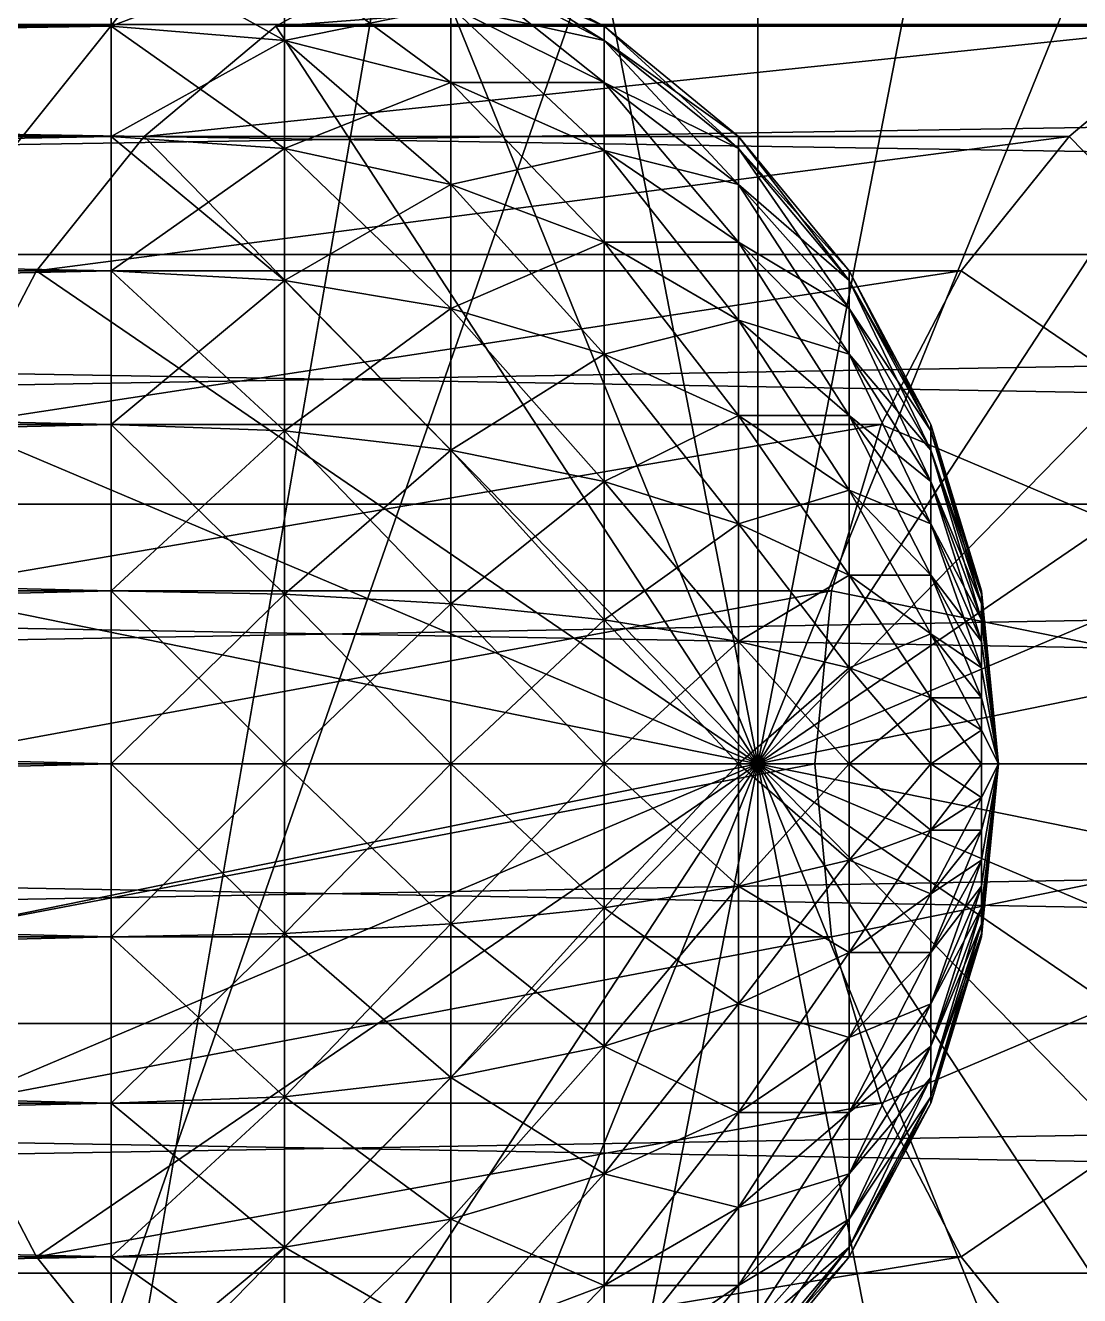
# Model space of a CAD drawing. Header units: millimetres. Extents: x -510 to 550, y -577 to 577.
# Drawn here: x -172.77 to -163.27, y -4.79 to 6.66 of the extents above; entities that cross this region are included whole.
import ezdxf

# ---------------------------------------------------------------- set-up
doc = ezdxf.new("R2010")
doc.units = ezdxf.units.MM
for name, color, linetype, true_color in [('base_visual_3', 7, 'Continuous', 0x1f2b36), ('base_visual_4', 7, 'Continuous', 0x5c6b75), ('base_visual_5', 7, 'Continuous', 0x1f2b36), ('rgbd_camera_clamp_low', 7, 'Continuous', 0x1a242e), ('rgbd_camera_foot', 7, 'Continuous', 0x1a242e), ('rgbd_camera_housing', 7, 'Continuous', 0x1a242e)]:
    doc.layers.add(name, color=color, linetype=linetype, true_color=true_color)

msp = doc.modelspace()

# ---------------------------------------------------------------- linework, layer by layer
at = {"layer": 'base_visual_3', "true_color": 0x1f2b36}
for points in [[(-200.16, -170, 494.023), (-141.478, -170, 506.53), (-141.478, 170, 506.53)], [(-200.16, -170, 494.023), (-141.478, 170, 506.53), (-200.16, 170, 494.023)], [(-110.522, 170, 73.47), (-110.522, -170, 73.47), (-200.16, -170, 494.023)], [(-110.522, 170, 73.47), (-200.16, -170, 494.023), (-200.16, 170, 494.023)]]:
    msp.add_3dface(points, dxfattribs=at)
at = {"layer": 'base_visual_4', "true_color": 0x5c6b75}
for points in [[(-166.169, 8, 529.561), (-167.696, 7.846, 529.235), (-166.169, 0, 529.561)], [(-164.643, 7.846, 529.886), (-166.169, 8, 529.561), (-166.169, 0, 529.561)], [(-167.696, 7.846, 529.235), (-169.163, 7.391, 528.922), (-166.169, 0, 529.561)], [(-163.175, 7.391, 530.199), (-164.643, 7.846, 529.886), (-166.169, 0, 529.561)], [(-160.825, 7.391, 489.801), (-162.178, 6.652, 489.513), (-170.516, 6.652, 528.634)], [(-160.825, 7.391, 489.801), (-170.516, 6.652, 528.634), (-169.163, 7.391, 528.922)], [(-169.163, 7.391, 528.922), (-170.516, 6.652, 528.634), (-166.169, 0, 529.561)], [(-161.822, 6.652, 530.487), (-163.175, 7.391, 530.199), (-166.169, 0, 529.561)], [(-162.178, 6.652, 489.513), (-163.363, 5.657, 489.26), (-171.702, 5.657, 528.381)], [(-162.178, 6.652, 489.513), (-171.702, 5.657, 528.381), (-170.516, 6.652, 528.634)], [(-170.516, 6.652, 528.634), (-171.702, 5.657, 528.381), (-166.169, 0, 529.561)], [(-160.637, 5.657, 530.74), (-161.822, 6.652, 530.487), (-166.169, 0, 529.561)], [(-157.831, 0, 490.439), (-163.363, 5.657, 489.26), (-162.178, 6.652, 489.513)], [(-163.363, 5.657, 489.26), (-164.336, 4.445, 489.053), (-172.675, 4.445, 528.174)], [(-163.363, 5.657, 489.26), (-172.675, 4.445, 528.174), (-171.702, 5.657, 528.381)], [(-171.702, 5.657, 528.381), (-172.675, 4.445, 528.174), (-166.169, 0, 529.561)], [(-159.664, 4.445, 530.947), (-160.637, 5.657, 530.74), (-166.169, 0, 529.561)], [(-157.831, 0, 490.439), (-164.336, 4.445, 489.053), (-163.363, 5.657, 489.26)], [(-164.336, 4.445, 489.053), (-165.059, 3.061, 488.899), (-173.398, 3.061, 528.02)], [(-164.336, 4.445, 489.053), (-173.398, 3.061, 528.02), (-172.675, 4.445, 528.174)], [(-172.675, 4.445, 528.174), (-173.398, 3.061, 528.02), (-166.169, 0, 529.561)], [(-158.941, 3.061, 531.101), (-159.664, 4.445, 530.947), (-166.169, 0, 529.561)], [(-157.831, 0, 490.439), (-165.059, 3.061, 488.899), (-164.336, 4.445, 489.053)], [(-165.059, 3.061, 488.899), (-165.505, 1.561, 488.804), (-173.843, 1.561, 527.925)], [(-165.059, 3.061, 488.899), (-173.843, 1.561, 527.925), (-173.398, 3.061, 528.02)], [(-173.398, 3.061, 528.02), (-173.843, 1.561, 527.925), (-166.169, 0, 529.561)], [(-158.495, 1.561, 531.196), (-158.941, 3.061, 531.101), (-166.169, 0, 529.561)], [(-157.831, 0, 490.439), (-165.505, 1.561, 488.804), (-165.059, 3.061, 488.899)], [(-165.505, 1.561, 488.804), (-165.655, 0, 488.772), (-173.993, 0, 527.893)], [(-165.505, 1.561, 488.804), (-173.993, 0, 527.893), (-173.843, 1.561, 527.925)], [(-173.843, 1.561, 527.925), (-173.993, 0, 527.893), (-166.169, 0, 529.561)], [(-158.345, 0, 531.228), (-158.495, 1.561, 531.196), (-166.169, 0, 529.561)], [(-157.831, 0, 490.439), (-165.655, 0, 488.772), (-165.505, 1.561, 488.804)], [(-165.655, 0, 488.772), (-173.843, -1.561, 527.925), (-173.993, 0, 527.893)], [(-173.993, 0, 527.893), (-173.843, -1.561, 527.925), (-166.169, 0, 529.561)], [(-165.655, 0, 488.772), (-165.505, -1.561, 488.804), (-173.843, -1.561, 527.925)], [(-173.843, -1.561, 527.925), (-173.398, -3.061, 528.02), (-166.169, 0, 529.561)], [(-173.398, -3.061, 528.02), (-172.675, -4.445, 528.174), (-166.169, 0, 529.561)], [(-172.675, -4.445, 528.174), (-171.702, -5.657, 528.381), (-166.169, 0, 529.561)], [(-171.702, -5.657, 528.381), (-170.516, -6.652, 528.634), (-166.169, 0, 529.561)], [(-170.516, -6.652, 528.634), (-169.163, -7.391, 528.922), (-166.169, 0, 529.561)], [(-169.163, -7.391, 528.922), (-167.696, -7.846, 529.235), (-166.169, 0, 529.561)], [(-167.696, -7.846, 529.235), (-166.169, -8, 529.561), (-166.169, 0, 529.561)], [(-166.169, -8, 529.561), (-164.643, -7.846, 529.886), (-166.169, 0, 529.561)], [(-164.643, -7.846, 529.886), (-163.175, -7.391, 530.199), (-166.169, 0, 529.561)], [(-163.175, -7.391, 530.199), (-161.822, -6.652, 530.487), (-166.169, 0, 529.561)], [(-161.822, -6.652, 530.487), (-160.637, -5.657, 530.74), (-166.169, 0, 529.561)], [(-160.637, -5.657, 530.74), (-159.664, -4.445, 530.947), (-166.169, 0, 529.561)], [(-159.664, -4.445, 530.947), (-158.941, -3.061, 531.101), (-166.169, 0, 529.561)], [(-158.941, -3.061, 531.101), (-158.495, -1.561, 531.196), (-166.169, 0, 529.561)], [(-158.495, -1.561, 531.196), (-158.345, 0, 531.228), (-166.169, 0, 529.561)], [(-157.831, 0, 490.439), (-165.505, -1.561, 488.804), (-165.655, 0, 488.772)], [(-157.831, 0, 490.439), (-165.059, -3.061, 488.899), (-165.505, -1.561, 488.804)], [(-157.831, 0, 490.439), (-164.336, -4.445, 489.053), (-165.059, -3.061, 488.899)], [(-157.831, 0, 490.439), (-163.363, -5.657, 489.26), (-164.336, -4.445, 489.053)], [(-157.831, 0, 490.439), (-162.178, -6.652, 489.513), (-163.363, -5.657, 489.26)], [(-165.505, -1.561, 488.804), (-173.398, -3.061, 528.02), (-173.843, -1.561, 527.925)], [(-165.505, -1.561, 488.804), (-165.059, -3.061, 488.899), (-173.398, -3.061, 528.02)], [(-165.059, -3.061, 488.899), (-172.675, -4.445, 528.174), (-173.398, -3.061, 528.02)], [(-165.059, -3.061, 488.899), (-164.336, -4.445, 489.053), (-172.675, -4.445, 528.174)], [(-164.336, -4.445, 489.053), (-171.702, -5.657, 528.381), (-172.675, -4.445, 528.174)], [(-164.336, -4.445, 489.053), (-163.363, -5.657, 489.26), (-171.702, -5.657, 528.381)]]:
    msp.add_3dface(points, dxfattribs=at)
at = {"layer": 'base_visual_5', "true_color": 0x1f2b36}
for points in [[(-194.662, -70, 564.239), (-145.761, -70, 574.662), (-145.761, 70, 574.662)], [(-194.662, -70, 564.239), (-145.761, 70, 574.662), (-194.662, 70, 564.239)], [(-184.239, -70, 515.338), (-135.338, 70, 525.761), (-135.338, -70, 525.761)], [(-184.239, -70, 515.338), (-184.239, 70, 515.338), (-135.338, 70, 525.761)]]:
    msp.add_3dface(points, dxfattribs=at)
at = {"layer": 'rgbd_camera_clamp_low', "true_color": 0x1a242e}
for points in [[(-235, 6.652, 395.555), (-235, 7.391, 396.939), (-172, 7.391, 396.939)], [(-235, 6.652, 395.555), (-172, 7.391, 396.939), (-172, 6.652, 395.555)], [(-235, 7.391, 403.061), (-235, 6.652, 404.445), (-172, 6.652, 404.445)], [(-235, 7.391, 403.061), (-172, 6.652, 404.445), (-172, 7.391, 403.061)], [(-172, 6.652, 395.555), (-172, 7.391, 396.939), (-170.439, 7.249, 396.997)], [(-172, 7.391, 403.061), (-172, 6.652, 404.445), (-170.439, 6.524, 404.359)], [(-172, 7.391, 403.061), (-170.439, 6.524, 404.359), (-170.439, 7.249, 403.003)], [(-168.939, 7.249, 398.558), (-168.939, 7.391, 400), (-167.555, 6.652, 400)], [(-168.939, 7.391, 400), (-168.939, 7.249, 401.442), (-167.555, 6.524, 401.298)], [(-168.939, 7.391, 400), (-167.555, 6.524, 401.298), (-167.555, 6.652, 400)], [(-172, 6.652, 395.555), (-170.439, 7.249, 396.997), (-170.439, 6.524, 395.641)], [(-170.439, 6.524, 395.641), (-170.439, 7.249, 396.997), (-168.939, 6.828, 397.172)], [(-170.439, 7.249, 403.003), (-170.439, 6.524, 404.359), (-168.939, 6.145, 404.106)], [(-170.439, 7.249, 403.003), (-168.939, 6.145, 404.106), (-168.939, 6.828, 402.828)], [(-168.939, 6.828, 397.172), (-168.939, 7.249, 398.558), (-167.555, 6.524, 398.702)], [(-168.939, 7.249, 398.558), (-167.555, 6.652, 400), (-167.555, 6.524, 398.702)], [(-168.939, 7.249, 401.442), (-168.939, 6.828, 402.828), (-167.555, 6.145, 402.546)], [(-168.939, 7.249, 401.442), (-167.555, 6.145, 402.546), (-167.555, 6.524, 401.298)], [(-170.439, 6.524, 395.641), (-168.939, 6.828, 397.172), (-168.939, 6.145, 395.894)], [(-168.939, 6.145, 395.894), (-168.939, 6.828, 397.172), (-167.555, 6.145, 397.454)], [(-168.939, 6.828, 397.172), (-167.555, 6.524, 398.702), (-167.555, 6.145, 397.454)], [(-168.939, 6.828, 402.828), (-168.939, 6.145, 404.106), (-167.555, 5.531, 403.696)], [(-168.939, 6.828, 402.828), (-167.555, 5.531, 403.696), (-167.555, 6.145, 402.546)], [(-235, 5.657, 394.343), (-235, 6.652, 395.555), (-172, 6.652, 395.555)], [(-235, 5.657, 394.343), (-172, 6.652, 395.555), (-172, 5.657, 394.343)], [(-235, 6.652, 404.445), (-235, 5.657, 405.657), (-172, 5.657, 405.657)], [(-235, 6.652, 404.445), (-172, 5.657, 405.657), (-172, 6.652, 404.445)], [(-172, 5.657, 394.343), (-172, 6.652, 395.555), (-170.439, 6.524, 395.641)], [(-172, 6.652, 404.445), (-172, 5.657, 405.657), (-170.439, 5.548, 405.548)], [(-172, 6.652, 404.445), (-170.439, 5.548, 405.548), (-170.439, 6.524, 404.359)], [(-167.555, 6.524, 398.702), (-167.555, 6.652, 400), (-166.343, 5.657, 400)], [(-167.555, 6.652, 400), (-167.555, 6.524, 401.298), (-166.343, 5.548, 401.104)], [(-167.555, 6.652, 400), (-166.343, 5.548, 401.104), (-166.343, 5.657, 400)], [(-172, 5.657, 394.343), (-170.439, 6.524, 395.641), (-170.439, 5.548, 394.452)], [(-170.439, 5.548, 394.452), (-170.439, 6.524, 395.641), (-168.939, 6.145, 395.894)], [(-170.439, 6.524, 404.359), (-170.439, 5.548, 405.548), (-168.939, 5.226, 405.226)], [(-170.439, 6.524, 404.359), (-168.939, 5.226, 405.226), (-168.939, 6.145, 404.106)], [(-167.555, 6.145, 397.454), (-167.555, 6.524, 398.702), (-166.343, 5.548, 398.896)], [(-167.555, 6.524, 398.702), (-166.343, 5.657, 400), (-166.343, 5.548, 398.896)], [(-167.555, 6.524, 401.298), (-167.555, 6.145, 402.546), (-166.343, 5.226, 402.165)], [(-167.555, 6.524, 401.298), (-166.343, 5.226, 402.165), (-166.343, 5.548, 401.104)], [(-170.439, 5.548, 394.452), (-168.939, 6.145, 395.894), (-168.939, 5.226, 394.774)], [(-168.939, 5.226, 394.774), (-168.939, 6.145, 395.894), (-167.555, 5.531, 396.304)], [(-168.939, 6.145, 395.894), (-167.555, 6.145, 397.454), (-167.555, 5.531, 396.304)], [(-168.939, 6.145, 404.106), (-168.939, 5.226, 405.226), (-167.555, 4.704, 404.704)], [(-168.939, 6.145, 404.106), (-167.555, 4.704, 404.704), (-167.555, 5.531, 403.696)], [(-167.555, 5.531, 396.304), (-167.555, 6.145, 397.454), (-166.343, 5.226, 397.835)], [(-167.555, 6.145, 397.454), (-166.343, 5.548, 398.896), (-166.343, 5.226, 397.835)], [(-167.555, 6.145, 402.546), (-167.555, 5.531, 403.696), (-166.343, 4.704, 403.143)], [(-167.555, 6.145, 402.546), (-166.343, 4.704, 403.143), (-166.343, 5.226, 402.165)], [(-235, 4.445, 393.348), (-235, 5.657, 394.343), (-172, 5.657, 394.343)], [(-235, 4.445, 393.348), (-172, 5.657, 394.343), (-172, 4.445, 393.348)], [(-235, 5.657, 405.657), (-235, 4.445, 406.652), (-172, 4.445, 406.652)], [(-235, 5.657, 405.657), (-172, 4.445, 406.652), (-172, 5.657, 405.657)], [(-172, 4.445, 393.348), (-172, 5.657, 394.343), (-170.439, 5.548, 394.452)], [(-172, 5.657, 405.657), (-172, 4.445, 406.652), (-170.439, 4.359, 406.524)], [(-172, 5.657, 405.657), (-170.439, 4.359, 406.524), (-170.439, 5.548, 405.548)], [(-166.343, 5.548, 398.896), (-166.343, 5.657, 400), (-165.348, 4.445, 400)], [(-166.343, 5.657, 400), (-166.343, 5.548, 401.104), (-165.348, 4.359, 400.867)], [(-166.343, 5.657, 400), (-165.348, 4.359, 400.867), (-165.348, 4.445, 400)], [(-172, 4.445, 393.348), (-170.439, 5.548, 394.452), (-170.439, 4.359, 393.476)], [(-170.439, 4.359, 393.476), (-170.439, 5.548, 394.452), (-168.939, 5.226, 394.774)], [(-170.439, 5.548, 405.548), (-170.439, 4.359, 406.524), (-168.939, 4.106, 406.145)], [(-170.439, 5.548, 405.548), (-168.939, 4.106, 406.145), (-168.939, 5.226, 405.226)], [(-168.939, 5.226, 394.774), (-167.555, 5.531, 396.304), (-167.555, 4.704, 395.296)], [(-167.555, 4.704, 395.296), (-167.555, 5.531, 396.304), (-166.343, 4.704, 396.857)], [(-167.555, 5.531, 396.304), (-166.343, 5.226, 397.835), (-166.343, 4.704, 396.857)], [(-167.555, 5.531, 403.696), (-167.555, 4.704, 404.704), (-166.343, 4, 404)], [(-167.555, 5.531, 403.696), (-166.343, 4, 404), (-166.343, 4.704, 403.143)], [(-166.343, 5.226, 397.835), (-166.343, 5.548, 398.896), (-165.348, 4.359, 399.133)], [(-166.343, 5.548, 398.896), (-165.348, 4.445, 400), (-165.348, 4.359, 399.133)], [(-166.343, 5.548, 401.104), (-166.343, 5.226, 402.165), (-165.348, 4.106, 401.701)], [(-166.343, 5.548, 401.104), (-165.348, 4.106, 401.701), (-165.348, 4.359, 400.867)], [(-170.439, 4.359, 393.476), (-168.939, 5.226, 394.774), (-168.939, 4.106, 393.855)], [(-168.939, 4.106, 393.855), (-168.939, 5.226, 394.774), (-167.555, 4.704, 395.296)], [(-168.939, 5.226, 405.226), (-168.939, 4.106, 406.145), (-167.555, 3.696, 405.531)], [(-168.939, 5.226, 405.226), (-167.555, 3.696, 405.531), (-167.555, 4.704, 404.704)], [(-166.343, 4.704, 396.857), (-166.343, 5.226, 397.835), (-165.348, 4.106, 398.299)], [(-166.343, 5.226, 397.835), (-165.348, 4.359, 399.133), (-165.348, 4.106, 398.299)], [(-166.343, 5.226, 402.165), (-166.343, 4.704, 403.143), (-165.348, 3.696, 402.469)], [(-166.343, 5.226, 402.165), (-165.348, 3.696, 402.469), (-165.348, 4.106, 401.701)], [(-168.939, 4.106, 393.855), (-167.555, 4.704, 395.296), (-167.555, 3.696, 394.469)], [(-167.555, 3.696, 394.469), (-167.555, 4.704, 395.296), (-166.343, 4, 396)], [(-167.555, 4.704, 395.296), (-166.343, 4.704, 396.857), (-166.343, 4, 396)], [(-167.555, 4.704, 404.704), (-167.555, 3.696, 405.531), (-166.343, 3.143, 404.704)], [(-167.555, 4.704, 404.704), (-166.343, 3.143, 404.704), (-166.343, 4, 404)], [(-166.343, 4, 396), (-166.343, 4.704, 396.857), (-165.348, 3.696, 397.531)], [(-166.343, 4.704, 396.857), (-165.348, 4.106, 398.299), (-165.348, 3.696, 397.531)], [(-166.343, 4.704, 403.143), (-166.343, 4, 404), (-165.348, 3.143, 403.143)], [(-166.343, 4.704, 403.143), (-165.348, 3.143, 403.143), (-165.348, 3.696, 402.469)], [(-235, 3.061, 392.609), (-235, 4.445, 393.348), (-172, 4.445, 393.348)], [(-235, 3.061, 392.609), (-172, 4.445, 393.348), (-172, 3.061, 392.609)], [(-235, 4.445, 406.652), (-235, 3.061, 407.391), (-172, 3.061, 407.391)], [(-235, 4.445, 406.652), (-172, 3.061, 407.391), (-172, 4.445, 406.652)], [(-172, 3.061, 392.609), (-172, 4.445, 393.348), (-170.439, 4.359, 393.476)], [(-172, 4.445, 406.652), (-172, 3.061, 407.391), (-170.439, 3.003, 407.249)], [(-172, 4.445, 406.652), (-170.439, 3.003, 407.249), (-170.439, 4.359, 406.524)], [(-172, 3.061, 392.609), (-170.439, 4.359, 393.476), (-170.439, 3.003, 392.751)], [(-170.439, 3.003, 392.751), (-170.439, 4.359, 393.476), (-168.939, 4.106, 393.855)], [(-170.439, 4.359, 406.524), (-170.439, 3.003, 407.249), (-168.939, 2.828, 406.828)], [(-170.439, 4.359, 406.524), (-168.939, 2.828, 406.828), (-168.939, 4.106, 406.145)], [(-165.348, 4.359, 399.133), (-165.348, 4.445, 400), (-164.609, 3.061, 400)], [(-165.348, 4.445, 400), (-165.348, 4.359, 400.867), (-164.609, 3.003, 400.597)], [(-165.348, 4.445, 400), (-164.609, 3.003, 400.597), (-164.609, 3.061, 400)], [(-165.348, 4.106, 398.299), (-165.348, 4.359, 399.133), (-164.609, 3.003, 399.403)], [(-165.348, 4.359, 399.133), (-164.609, 3.061, 400), (-164.609, 3.003, 399.403)], [(-165.348, 4.359, 400.867), (-165.348, 4.106, 401.701), (-164.609, 2.828, 401.172)], [(-165.348, 4.359, 400.867), (-164.609, 2.828, 401.172), (-164.609, 3.003, 400.597)], [(-170.439, 3.003, 392.751), (-168.939, 4.106, 393.855), (-168.939, 2.828, 393.172)], [(-168.939, 2.828, 393.172), (-168.939, 4.106, 393.855), (-167.555, 3.696, 394.469)], [(-168.939, 4.106, 406.145), (-168.939, 2.828, 406.828), (-167.555, 2.546, 406.145)], [(-168.939, 4.106, 406.145), (-167.555, 2.546, 406.145), (-167.555, 3.696, 405.531)], [(-165.348, 3.696, 397.531), (-165.348, 4.106, 398.299), (-164.609, 2.828, 398.828)], [(-165.348, 4.106, 398.299), (-164.609, 3.003, 399.403), (-164.609, 2.828, 398.828)], [(-165.348, 4.106, 401.701), (-165.348, 3.696, 402.469), (-164.609, 2.546, 401.701)], [(-165.348, 4.106, 401.701), (-164.609, 2.546, 401.701), (-164.609, 2.828, 401.172)], [(-167.555, 3.696, 394.469), (-166.343, 4, 396), (-166.343, 3.143, 395.296)], [(-166.343, 3.143, 395.296), (-166.343, 4, 396), (-165.348, 3.143, 396.857)], [(-166.343, 4, 396), (-165.348, 3.696, 397.531), (-165.348, 3.143, 396.857)], [(-166.343, 4, 404), (-166.343, 3.143, 404.704), (-165.348, 2.469, 403.696)], [(-166.343, 4, 404), (-165.348, 2.469, 403.696), (-165.348, 3.143, 403.143)], [(-168.939, 2.828, 393.172), (-167.555, 3.696, 394.469), (-167.555, 2.546, 393.855)], [(-167.555, 2.546, 393.855), (-167.555, 3.696, 394.469), (-166.343, 3.143, 395.296)], [(-167.555, 3.696, 405.531), (-167.555, 2.546, 406.145), (-166.343, 2.165, 405.226)], [(-167.555, 3.696, 405.531), (-166.343, 2.165, 405.226), (-166.343, 3.143, 404.704)], [(-165.348, 3.143, 396.857), (-165.348, 3.696, 397.531), (-164.609, 2.546, 398.299)], [(-165.348, 3.696, 397.531), (-164.609, 2.828, 398.828), (-164.609, 2.546, 398.299)], [(-165.348, 3.696, 402.469), (-165.348, 3.143, 403.143), (-164.609, 2.165, 402.165)], [(-165.348, 3.696, 402.469), (-164.609, 2.165, 402.165), (-164.609, 2.546, 401.701)], [(-167.555, 2.546, 393.855), (-166.343, 3.143, 395.296), (-166.343, 2.165, 394.774)], [(-166.343, 2.165, 394.774), (-166.343, 3.143, 395.296), (-165.348, 2.469, 396.304)], [(-166.343, 3.143, 395.296), (-165.348, 3.143, 396.857), (-165.348, 2.469, 396.304)], [(-166.343, 3.143, 404.704), (-166.343, 2.165, 405.226), (-165.348, 1.701, 404.106)], [(-166.343, 3.143, 404.704), (-165.348, 1.701, 404.106), (-165.348, 2.469, 403.696)], [(-165.348, 2.469, 396.304), (-165.348, 3.143, 396.857), (-164.609, 2.165, 397.835)], [(-165.348, 3.143, 396.857), (-164.609, 2.546, 398.299), (-164.609, 2.165, 397.835)], [(-165.348, 3.143, 403.143), (-165.348, 2.469, 403.696), (-164.609, 1.701, 402.546)], [(-165.348, 3.143, 403.143), (-164.609, 1.701, 402.546), (-164.609, 2.165, 402.165)], [(-235, 1.561, 392.154), (-235, 3.061, 392.609), (-172, 3.061, 392.609)], [(-235, 1.561, 392.154), (-172, 3.061, 392.609), (-172, 1.561, 392.154)], [(-235, 3.061, 407.391), (-235, 1.561, 407.846), (-172, 1.561, 407.846)], [(-235, 3.061, 407.391), (-172, 1.561, 407.846), (-172, 3.061, 407.391)], [(-172, 1.561, 392.154), (-172, 3.061, 392.609), (-170.439, 3.003, 392.751)], [(-172, 3.061, 407.391), (-172, 1.561, 407.846), (-170.439, 1.531, 407.696)], [(-172, 3.061, 407.391), (-170.439, 1.531, 407.696), (-170.439, 3.003, 407.249)], [(-172, 1.561, 392.154), (-170.439, 3.003, 392.751), (-170.439, 1.531, 392.304)], [(-170.439, 1.531, 392.304), (-170.439, 3.003, 392.751), (-168.939, 2.828, 393.172)], [(-170.439, 3.003, 407.249), (-170.439, 1.531, 407.696), (-168.939, 1.442, 407.249)], [(-170.439, 3.003, 407.249), (-168.939, 1.442, 407.249), (-168.939, 2.828, 406.828)], [(-164.609, 3.003, 399.403), (-164.609, 3.061, 400), (-164.154, 1.561, 400)], [(-164.609, 3.061, 400), (-164.609, 3.003, 400.597), (-164.154, 1.531, 400.304)], [(-164.609, 3.061, 400), (-164.154, 1.531, 400.304), (-164.154, 1.561, 400)], [(-164.609, 2.828, 398.828), (-164.609, 3.003, 399.403), (-164.154, 1.531, 399.696)], [(-164.609, 3.003, 399.403), (-164.154, 1.561, 400), (-164.154, 1.531, 399.696)], [(-164.609, 3.003, 400.597), (-164.609, 2.828, 401.172), (-164.154, 1.442, 400.597)], [(-164.609, 3.003, 400.597), (-164.154, 1.442, 400.597), (-164.154, 1.531, 400.304)], [(-170.439, 1.531, 392.304), (-168.939, 2.828, 393.172), (-168.939, 1.442, 392.751)], [(-168.939, 1.442, 392.751), (-168.939, 2.828, 393.172), (-167.555, 2.546, 393.855)], [(-168.939, 2.828, 406.828), (-168.939, 1.442, 407.249), (-167.555, 1.298, 406.524)], [(-168.939, 2.828, 406.828), (-167.555, 1.298, 406.524), (-167.555, 2.546, 406.145)], [(-164.609, 2.546, 398.299), (-164.609, 2.828, 398.828), (-164.154, 1.442, 399.403)], [(-164.609, 2.828, 398.828), (-164.154, 1.531, 399.696), (-164.154, 1.442, 399.403)], [(-164.609, 2.828, 401.172), (-164.609, 2.546, 401.701), (-164.154, 1.298, 400.867)], [(-164.609, 2.828, 401.172), (-164.154, 1.298, 400.867), (-164.154, 1.442, 400.597)], [(-168.939, 1.442, 392.751), (-167.555, 2.546, 393.855), (-167.555, 1.298, 393.476)], [(-167.555, 1.298, 393.476), (-167.555, 2.546, 393.855), (-166.343, 2.165, 394.774)], [(-167.555, 2.546, 406.145), (-167.555, 1.298, 406.524), (-166.343, 1.104, 405.548)], [(-167.555, 2.546, 406.145), (-166.343, 1.104, 405.548), (-166.343, 2.165, 405.226)], [(-164.609, 2.165, 397.835), (-164.609, 2.546, 398.299), (-164.154, 1.298, 399.133)], [(-164.609, 2.546, 398.299), (-164.154, 1.442, 399.403), (-164.154, 1.298, 399.133)], [(-164.609, 2.546, 401.701), (-164.609, 2.165, 402.165), (-164.154, 1.104, 401.104)], [(-164.609, 2.546, 401.701), (-164.154, 1.104, 401.104), (-164.154, 1.298, 400.867)], [(-166.343, 2.165, 394.774), (-165.348, 2.469, 396.304), (-165.348, 1.701, 395.894)], [(-165.348, 1.701, 395.894), (-165.348, 2.469, 396.304), (-164.609, 1.701, 397.454)], [(-165.348, 2.469, 396.304), (-164.609, 2.165, 397.835), (-164.609, 1.701, 397.454)], [(-165.348, 2.469, 403.696), (-165.348, 1.701, 404.106), (-164.609, 1.172, 402.828)], [(-165.348, 2.469, 403.696), (-164.609, 1.172, 402.828), (-164.609, 1.701, 402.546)], [(-167.555, 1.298, 393.476), (-166.343, 2.165, 394.774), (-166.343, 1.104, 394.452)], [(-166.343, 1.104, 394.452), (-166.343, 2.165, 394.774), (-165.348, 1.701, 395.894)], [(-166.343, 2.165, 405.226), (-166.343, 1.104, 405.548), (-165.348, 0.867, 404.359)], [(-166.343, 2.165, 405.226), (-165.348, 0.867, 404.359), (-165.348, 1.701, 404.106)], [(-164.609, 1.701, 397.454), (-164.609, 2.165, 397.835), (-164.154, 1.104, 398.896)], [(-164.609, 2.165, 397.835), (-164.154, 1.298, 399.133), (-164.154, 1.104, 398.896)], [(-164.609, 2.165, 402.165), (-164.609, 1.701, 402.546), (-164.154, 0.867, 401.298)], [(-164.609, 2.165, 402.165), (-164.154, 0.867, 401.298), (-164.154, 1.104, 401.104)], [(-166.343, 1.104, 394.452), (-165.348, 1.701, 395.894), (-165.348, 0.867, 395.641)], [(-165.348, 0.867, 395.641), (-165.348, 1.701, 395.894), (-164.609, 1.172, 397.172)], [(-165.348, 1.701, 395.894), (-164.609, 1.701, 397.454), (-164.609, 1.172, 397.172)], [(-165.348, 1.701, 404.106), (-165.348, 0.867, 404.359), (-164.609, 0.597, 403.003)], [(-165.348, 1.701, 404.106), (-164.609, 0.597, 403.003), (-164.609, 1.172, 402.828)], [(-164.609, 1.172, 397.172), (-164.609, 1.701, 397.454), (-164.154, 0.867, 398.702)], [(-164.609, 1.701, 397.454), (-164.154, 1.104, 398.896), (-164.154, 0.867, 398.702)], [(-164.609, 1.701, 402.546), (-164.609, 1.172, 402.828), (-164.154, 0.597, 401.442)], [(-164.609, 1.701, 402.546), (-164.154, 0.597, 401.442), (-164.154, 0.867, 401.298)], [(-235, 0, 392), (-235, 1.561, 392.154), (-172, 1.561, 392.154)], [(-235, 0, 392), (-172, 1.561, 392.154), (-172, 0, 392)], [(-235, 1.561, 407.846), (-235, 0, 408), (-172, 0, 408)], [(-235, 1.561, 407.846), (-172, 0, 408), (-172, 1.561, 407.846)], [(-172, 0, 392), (-172, 1.561, 392.154), (-170.439, 1.531, 392.304)], [(-172, 1.561, 407.846), (-172, 0, 408), (-170.439, 0, 407.846)], [(-172, 1.561, 407.846), (-170.439, 0, 407.846), (-170.439, 1.531, 407.696)], [(-172, 0, 392), (-170.439, 1.531, 392.304), (-170.439, 0, 392.154)], [(-170.439, 0, 392.154), (-170.439, 1.531, 392.304), (-168.939, 1.442, 392.751)], [(-170.439, 1.531, 407.696), (-170.439, 0, 407.846), (-168.939, 0, 407.391)], [(-170.439, 1.531, 407.696), (-168.939, 0, 407.391), (-168.939, 1.442, 407.249)], [(-164.154, 1.531, 399.696), (-164.154, 1.561, 400), (-164, 0, 400)], [(-164.154, 1.561, 400), (-164.154, 1.531, 400.304), (-164, 0, 400)], [(-164.154, 1.442, 399.403), (-164.154, 1.531, 399.696), (-164, 0, 400)], [(-164.154, 1.531, 400.304), (-164.154, 1.442, 400.597), (-164, 0, 400)], [(-170.439, 0, 392.154), (-168.939, 1.442, 392.751), (-168.939, 0, 392.609)], [(-168.939, 0, 392.609), (-168.939, 1.442, 392.751), (-167.555, 1.298, 393.476)], [(-168.939, 1.442, 407.249), (-168.939, 0, 407.391), (-167.555, 0, 406.652)], [(-168.939, 1.442, 407.249), (-167.555, 0, 406.652), (-167.555, 1.298, 406.524)], [(-164.154, 1.298, 399.133), (-164.154, 1.442, 399.403), (-164, 0, 400)], [(-164.154, 1.442, 400.597), (-164.154, 1.298, 400.867), (-164, 0, 400)], [(-168.939, 0, 392.609), (-167.555, 1.298, 393.476), (-167.555, 0, 393.348)], [(-167.555, 0, 393.348), (-167.555, 1.298, 393.476), (-166.343, 1.104, 394.452)], [(-167.555, 1.298, 406.524), (-167.555, 0, 406.652), (-166.343, 0, 405.657)], [(-167.555, 1.298, 406.524), (-166.343, 0, 405.657), (-166.343, 1.104, 405.548)], [(-164.154, 1.104, 398.896), (-164.154, 1.298, 399.133), (-164, 0, 400)], [(-164.154, 1.298, 400.867), (-164.154, 1.104, 401.104), (-164, 0, 400)], [(-165.348, 0.867, 395.641), (-164.609, 1.172, 397.172), (-164.609, 0.597, 396.997)], [(-164.609, 0.597, 396.997), (-164.609, 1.172, 397.172), (-164.154, 0.597, 398.558)], [(-164.609, 1.172, 397.172), (-164.154, 0.867, 398.702), (-164.154, 0.597, 398.558)], [(-164.609, 1.172, 402.828), (-164.609, 0.597, 403.003), (-164.154, 0.304, 401.531)], [(-164.609, 1.172, 402.828), (-164.154, 0.304, 401.531), (-164.154, 0.597, 401.442)], [(-167.555, 0, 393.348), (-166.343, 1.104, 394.452), (-166.343, 0, 394.343)], [(-166.343, 0, 394.343), (-166.343, 1.104, 394.452), (-165.348, 0.867, 395.641)], [(-166.343, 1.104, 405.548), (-166.343, 0, 405.657), (-165.348, 0, 404.445)], [(-166.343, 1.104, 405.548), (-165.348, 0, 404.445), (-165.348, 0.867, 404.359)], [(-164.154, 0.867, 398.702), (-164.154, 1.104, 398.896), (-164, 0, 400)], [(-164.154, 1.104, 401.104), (-164.154, 0.867, 401.298), (-164, 0, 400)], [(-166.343, 0, 394.343), (-165.348, 0.867, 395.641), (-165.348, 0, 395.555)], [(-165.348, 0, 395.555), (-165.348, 0.867, 395.641), (-164.609, 0.597, 396.997)], [(-165.348, 0.867, 404.359), (-165.348, 0, 404.445), (-164.609, 0, 403.061)], [(-165.348, 0.867, 404.359), (-164.609, 0, 403.061), (-164.609, 0.597, 403.003)], [(-164.154, 0.597, 398.558), (-164.154, 0.867, 398.702), (-164, 0, 400)], [(-164.154, 0.867, 401.298), (-164.154, 0.597, 401.442), (-164, 0, 400)], [(-165.348, 0, 395.555), (-164.609, 0.597, 396.997), (-164.609, 0, 396.939)], [(-164.609, 0, 396.939), (-164.609, 0.597, 396.997), (-164.154, 0.304, 398.469)], [(-164.609, 0.597, 396.997), (-164.154, 0.597, 398.558), (-164.154, 0.304, 398.469)], [(-164.609, 0.597, 403.003), (-164.609, 0, 403.061), (-164.154, 0, 401.561)], [(-164.609, 0.597, 403.003), (-164.154, 0, 401.561), (-164.154, 0.304, 401.531)], [(-164.154, 0.304, 398.469), (-164.154, 0.597, 398.558), (-164, 0, 400)], [(-164.154, 0.597, 401.442), (-164.154, 0.304, 401.531), (-164, 0, 400)], [(-164.609, 0, 396.939), (-164.154, 0.304, 398.469), (-164.154, 0, 398.439)], [(-164.154, 0, 398.439), (-164.154, 0.304, 398.469), (-164, 0, 400)], [(-164.154, 0.304, 401.531), (-164.154, 0, 401.561), (-164, 0, 400)], [(-235, 0, 408), (-235, -1.561, 407.846), (-172, -1.561, 407.846)], [(-235, 0, 408), (-172, -1.561, 407.846), (-172, 0, 408)], [(-235, -1.561, 392.154), (-235, 0, 392), (-172, 0, 392)], [(-235, -1.561, 392.154), (-172, 0, 392), (-172, -1.561, 392.154)], [(-172, 0, 408), (-172, -1.561, 407.846), (-170.439, -1.531, 407.696)], [(-172, 0, 408), (-170.439, -1.531, 407.696), (-170.439, 0, 407.846)], [(-172, -1.561, 392.154), (-172, 0, 392), (-170.439, 0, 392.154)], [(-172, -1.561, 392.154), (-170.439, 0, 392.154), (-170.439, -1.531, 392.304)], [(-170.439, 0, 407.846), (-170.439, -1.531, 407.696), (-168.939, -1.442, 407.249)], [(-170.439, 0, 407.846), (-168.939, -1.442, 407.249), (-168.939, 0, 407.391)], [(-170.439, -1.531, 392.304), (-170.439, 0, 392.154), (-168.939, 0, 392.609)], [(-170.439, -1.531, 392.304), (-168.939, 0, 392.609), (-168.939, -1.442, 392.751)], [(-168.939, 0, 407.391), (-168.939, -1.442, 407.249), (-167.555, -1.298, 406.524)], [(-168.939, 0, 407.391), (-167.555, -1.298, 406.524), (-167.555, 0, 406.652)], [(-168.939, -1.442, 392.751), (-168.939, 0, 392.609), (-167.555, 0, 393.348)], [(-168.939, -1.442, 392.751), (-167.555, 0, 393.348), (-167.555, -1.298, 393.476)], [(-167.555, 0, 406.652), (-167.555, -1.298, 406.524), (-166.343, -1.104, 405.548)], [(-167.555, 0, 406.652), (-166.343, -1.104, 405.548), (-166.343, 0, 405.657)], [(-167.555, -1.298, 393.476), (-167.555, 0, 393.348), (-166.343, 0, 394.343)], [(-167.555, -1.298, 393.476), (-166.343, 0, 394.343), (-166.343, -1.104, 394.452)], [(-166.343, 0, 405.657), (-166.343, -1.104, 405.548), (-165.348, -0.867, 404.359)], [(-166.343, 0, 405.657), (-165.348, -0.867, 404.359), (-165.348, 0, 404.445)], [(-166.343, -1.104, 394.452), (-166.343, 0, 394.343), (-165.348, 0, 395.555)], [(-166.343, -1.104, 394.452), (-165.348, 0, 395.555), (-165.348, -0.867, 395.641)], [(-165.348, 0, 404.445), (-165.348, -0.867, 404.359), (-164.609, -0.597, 403.003)], [(-165.348, 0, 404.445), (-164.609, -0.597, 403.003), (-164.609, 0, 403.061)], [(-165.348, -0.867, 395.641), (-165.348, 0, 395.555), (-164.609, 0, 396.939)], [(-165.348, -0.867, 395.641), (-164.609, 0, 396.939), (-164.609, -0.597, 396.997)], [(-164.609, 0, 403.061), (-164.609, -0.597, 403.003), (-164.154, -0.304, 401.531)], [(-164.609, 0, 403.061), (-164.154, -0.304, 401.531), (-164.154, 0, 401.561)], [(-164.609, -0.597, 396.997), (-164.609, 0, 396.939), (-164.154, 0, 398.439)], [(-164.609, -0.597, 396.997), (-164.154, 0, 398.439), (-164.154, -0.304, 398.469)], [(-164.154, 0, 401.561), (-164.154, -0.304, 401.531), (-164, 0, 400)], [(-164.154, -0.304, 401.531), (-164.154, -0.597, 401.442), (-164, 0, 400)], [(-164.154, -0.597, 401.442), (-164.154, -0.867, 401.298), (-164, 0, 400)], [(-164.154, -0.867, 401.298), (-164.154, -1.104, 401.104), (-164, 0, 400)], [(-164.154, -1.104, 401.104), (-164.154, -1.298, 400.867), (-164, 0, 400)], [(-164.154, -1.298, 400.867), (-164.154, -1.442, 400.597), (-164, 0, 400)], [(-164.154, -1.442, 400.597), (-164.154, -1.531, 400.304), (-164, 0, 400)], [(-164.154, -1.531, 400.304), (-164.154, -1.561, 400), (-164, 0, 400)], [(-164.154, -1.561, 400), (-164.154, -1.531, 399.696), (-164, 0, 400)], [(-164.154, -1.531, 399.696), (-164.154, -1.442, 399.403), (-164, 0, 400)], [(-164.154, -1.442, 399.403), (-164.154, -1.298, 399.133), (-164, 0, 400)], [(-164.154, -1.298, 399.133), (-164.154, -1.104, 398.896), (-164, 0, 400)], [(-164.154, -1.104, 398.896), (-164.154, -0.867, 398.702), (-164, 0, 400)], [(-164.154, -0.867, 398.702), (-164.154, -0.597, 398.558), (-164, 0, 400)], [(-164.154, -0.597, 398.558), (-164.154, -0.304, 398.469), (-164, 0, 400)], [(-164.154, -0.304, 398.469), (-164.154, 0, 398.439), (-164, 0, 400)], [(-164.609, -0.597, 403.003), (-164.154, -0.597, 401.442), (-164.154, -0.304, 401.531)], [(-164.609, -1.172, 397.172), (-164.609, -0.597, 396.997), (-164.154, -0.304, 398.469)], [(-164.609, -1.172, 397.172), (-164.154, -0.304, 398.469), (-164.154, -0.597, 398.558)], [(-165.348, -0.867, 404.359), (-164.609, -1.172, 402.828), (-164.609, -0.597, 403.003)], [(-165.348, -1.701, 395.894), (-165.348, -0.867, 395.641), (-164.609, -0.597, 396.997)], [(-165.348, -1.701, 395.894), (-164.609, -0.597, 396.997), (-164.609, -1.172, 397.172)], [(-164.609, -0.597, 403.003), (-164.609, -1.172, 402.828), (-164.154, -0.597, 401.442)], [(-164.609, -1.172, 402.828), (-164.154, -0.867, 401.298), (-164.154, -0.597, 401.442)], [(-164.609, -1.701, 397.454), (-164.609, -1.172, 397.172), (-164.154, -0.597, 398.558)], [(-164.609, -1.701, 397.454), (-164.154, -0.597, 398.558), (-164.154, -0.867, 398.702)], [(-166.343, -1.104, 405.548), (-165.348, -1.701, 404.106), (-165.348, -0.867, 404.359)], [(-166.343, -2.165, 394.774), (-166.343, -1.104, 394.452), (-165.348, -0.867, 395.641)], [(-166.343, -2.165, 394.774), (-165.348, -0.867, 395.641), (-165.348, -1.701, 395.894)], [(-165.348, -0.867, 404.359), (-165.348, -1.701, 404.106), (-164.609, -1.172, 402.828)], [(-164.609, -1.172, 402.828), (-164.609, -1.701, 402.546), (-164.154, -0.867, 401.298)], [(-164.609, -1.701, 402.546), (-164.154, -1.104, 401.104), (-164.154, -0.867, 401.298)], [(-164.609, -2.165, 397.835), (-164.609, -1.701, 397.454), (-164.154, -0.867, 398.702)], [(-164.609, -2.165, 397.835), (-164.154, -0.867, 398.702), (-164.154, -1.104, 398.896)], [(-167.555, -1.298, 406.524), (-166.343, -2.165, 405.226), (-166.343, -1.104, 405.548)], [(-167.555, -2.546, 393.855), (-167.555, -1.298, 393.476), (-166.343, -1.104, 394.452)], [(-167.555, -2.546, 393.855), (-166.343, -1.104, 394.452), (-166.343, -2.165, 394.774)], [(-166.343, -1.104, 405.548), (-166.343, -2.165, 405.226), (-165.348, -1.701, 404.106)], [(-164.609, -1.701, 402.546), (-164.609, -2.165, 402.165), (-164.154, -1.104, 401.104)], [(-164.609, -2.165, 402.165), (-164.154, -1.298, 400.867), (-164.154, -1.104, 401.104)], [(-164.609, -2.546, 398.299), (-164.609, -2.165, 397.835), (-164.154, -1.104, 398.896)], [(-164.609, -2.546, 398.299), (-164.154, -1.104, 398.896), (-164.154, -1.298, 399.133)], [(-165.348, -1.701, 404.106), (-164.609, -1.701, 402.546), (-164.609, -1.172, 402.828)], [(-165.348, -2.469, 396.304), (-165.348, -1.701, 395.894), (-164.609, -1.172, 397.172)], [(-165.348, -2.469, 396.304), (-164.609, -1.172, 397.172), (-164.609, -1.701, 397.454)], [(-168.939, -1.442, 407.249), (-167.555, -2.546, 406.145), (-167.555, -1.298, 406.524)], [(-168.939, -2.828, 393.172), (-168.939, -1.442, 392.751), (-167.555, -1.298, 393.476)], [(-168.939, -2.828, 393.172), (-167.555, -1.298, 393.476), (-167.555, -2.546, 393.855)], [(-167.555, -1.298, 406.524), (-167.555, -2.546, 406.145), (-166.343, -2.165, 405.226)], [(-164.609, -2.165, 402.165), (-164.609, -2.546, 401.701), (-164.154, -1.298, 400.867)], [(-164.609, -2.546, 401.701), (-164.154, -1.442, 400.597), (-164.154, -1.298, 400.867)], [(-164.609, -2.828, 398.828), (-164.609, -2.546, 398.299), (-164.154, -1.298, 399.133)], [(-164.609, -2.828, 398.828), (-164.154, -1.298, 399.133), (-164.154, -1.442, 399.403)], [(-170.439, -1.531, 407.696), (-168.939, -2.828, 406.828), (-168.939, -1.442, 407.249)], [(-170.439, -3.003, 392.751), (-170.439, -1.531, 392.304), (-168.939, -1.442, 392.751)], [(-170.439, -3.003, 392.751), (-168.939, -1.442, 392.751), (-168.939, -2.828, 393.172)], [(-168.939, -1.442, 407.249), (-168.939, -2.828, 406.828), (-167.555, -2.546, 406.145)], [(-164.609, -2.546, 401.701), (-164.609, -2.828, 401.172), (-164.154, -1.442, 400.597)], [(-164.609, -2.828, 401.172), (-164.154, -1.531, 400.304), (-164.154, -1.442, 400.597)], [(-164.609, -3.003, 399.403), (-164.609, -2.828, 398.828), (-164.154, -1.442, 399.403)], [(-164.609, -3.003, 399.403), (-164.154, -1.442, 399.403), (-164.154, -1.531, 399.696)], [(-235, -1.561, 407.846), (-235, -3.061, 407.391), (-172, -3.061, 407.391)], [(-235, -1.561, 407.846), (-172, -3.061, 407.391), (-172, -1.561, 407.846)], [(-235, -3.061, 392.609), (-235, -1.561, 392.154), (-172, -1.561, 392.154)], [(-235, -3.061, 392.609), (-172, -1.561, 392.154), (-172, -3.061, 392.609)], [(-172, -1.561, 407.846), (-170.439, -3.003, 407.249), (-170.439, -1.531, 407.696)], [(-172, -3.061, 392.609), (-172, -1.561, 392.154), (-170.439, -1.531, 392.304)], [(-172, -3.061, 392.609), (-170.439, -1.531, 392.304), (-170.439, -3.003, 392.751)], [(-172, -1.561, 407.846), (-172, -3.061, 407.391), (-170.439, -3.003, 407.249)], [(-170.439, -1.531, 407.696), (-170.439, -3.003, 407.249), (-168.939, -2.828, 406.828)], [(-164.609, -2.828, 401.172), (-164.609, -3.003, 400.597), (-164.154, -1.531, 400.304)], [(-164.609, -3.003, 400.597), (-164.154, -1.561, 400), (-164.154, -1.531, 400.304)], [(-164.609, -3.061, 400), (-164.609, -3.003, 399.403), (-164.154, -1.531, 399.696)], [(-164.609, -3.061, 400), (-164.154, -1.531, 399.696), (-164.154, -1.561, 400)], [(-164.609, -3.003, 400.597), (-164.609, -3.061, 400), (-164.154, -1.561, 400)], [(-166.343, -2.165, 405.226), (-165.348, -2.469, 403.696), (-165.348, -1.701, 404.106)], [(-166.343, -3.143, 395.296), (-166.343, -2.165, 394.774), (-165.348, -1.701, 395.894)], [(-166.343, -3.143, 395.296), (-165.348, -1.701, 395.894), (-165.348, -2.469, 396.304)], [(-165.348, -1.701, 404.106), (-165.348, -2.469, 403.696), (-164.609, -1.701, 402.546)], [(-165.348, -2.469, 403.696), (-164.609, -2.165, 402.165), (-164.609, -1.701, 402.546)], [(-165.348, -3.143, 396.857), (-165.348, -2.469, 396.304), (-164.609, -1.701, 397.454)], [(-165.348, -3.143, 396.857), (-164.609, -1.701, 397.454), (-164.609, -2.165, 397.835)], [(-167.555, -2.546, 406.145), (-166.343, -3.143, 404.704), (-166.343, -2.165, 405.226)], [(-167.555, -3.696, 394.469), (-167.555, -2.546, 393.855), (-166.343, -2.165, 394.774)], [(-167.555, -3.696, 394.469), (-166.343, -2.165, 394.774), (-166.343, -3.143, 395.296)], [(-166.343, -2.165, 405.226), (-166.343, -3.143, 404.704), (-165.348, -2.469, 403.696)], [(-165.348, -2.469, 403.696), (-165.348, -3.143, 403.143), (-164.609, -2.165, 402.165)], [(-165.348, -3.143, 403.143), (-164.609, -2.546, 401.701), (-164.609, -2.165, 402.165)], [(-165.348, -3.696, 397.531), (-165.348, -3.143, 396.857), (-164.609, -2.165, 397.835)], [(-165.348, -3.696, 397.531), (-164.609, -2.165, 397.835), (-164.609, -2.546, 398.299)], [(-166.343, -3.143, 404.704), (-165.348, -3.143, 403.143), (-165.348, -2.469, 403.696)], [(-166.343, -4, 396), (-166.343, -3.143, 395.296), (-165.348, -2.469, 396.304)], [(-166.343, -4, 396), (-165.348, -2.469, 396.304), (-165.348, -3.143, 396.857)], [(-168.939, -2.828, 406.828), (-167.555, -3.696, 405.531), (-167.555, -2.546, 406.145)], [(-168.939, -4.106, 393.855), (-168.939, -2.828, 393.172), (-167.555, -2.546, 393.855)], [(-168.939, -4.106, 393.855), (-167.555, -2.546, 393.855), (-167.555, -3.696, 394.469)], [(-167.555, -2.546, 406.145), (-167.555, -3.696, 405.531), (-166.343, -3.143, 404.704)], [(-165.348, -3.143, 403.143), (-165.348, -3.696, 402.469), (-164.609, -2.546, 401.701)], [(-165.348, -3.696, 402.469), (-164.609, -2.828, 401.172), (-164.609, -2.546, 401.701)], [(-165.348, -4.106, 398.299), (-165.348, -3.696, 397.531), (-164.609, -2.546, 398.299)], [(-165.348, -4.106, 398.299), (-164.609, -2.546, 398.299), (-164.609, -2.828, 398.828)], [(-170.439, -3.003, 407.249), (-168.939, -4.106, 406.145), (-168.939, -2.828, 406.828)], [(-170.439, -4.359, 393.476), (-170.439, -3.003, 392.751), (-168.939, -2.828, 393.172)], [(-170.439, -4.359, 393.476), (-168.939, -2.828, 393.172), (-168.939, -4.106, 393.855)], [(-168.939, -2.828, 406.828), (-168.939, -4.106, 406.145), (-167.555, -3.696, 405.531)], [(-165.348, -3.696, 402.469), (-165.348, -4.106, 401.701), (-164.609, -2.828, 401.172)], [(-165.348, -4.106, 401.701), (-164.609, -3.003, 400.597), (-164.609, -2.828, 401.172)], [(-165.348, -4.359, 399.133), (-165.348, -4.106, 398.299), (-164.609, -2.828, 398.828)], [(-165.348, -4.359, 399.133), (-164.609, -2.828, 398.828), (-164.609, -3.003, 399.403)], [(-235, -3.061, 407.391), (-235, -4.445, 406.652), (-172, -4.445, 406.652)], [(-235, -3.061, 407.391), (-172, -4.445, 406.652), (-172, -3.061, 407.391)], [(-235, -4.445, 393.348), (-235, -3.061, 392.609), (-172, -3.061, 392.609)], [(-235, -4.445, 393.348), (-172, -3.061, 392.609), (-172, -4.445, 393.348)], [(-172, -3.061, 407.391), (-170.439, -4.359, 406.524), (-170.439, -3.003, 407.249)], [(-172, -4.445, 393.348), (-172, -3.061, 392.609), (-170.439, -3.003, 392.751)], [(-172, -4.445, 393.348), (-170.439, -3.003, 392.751), (-170.439, -4.359, 393.476)], [(-172, -3.061, 407.391), (-172, -4.445, 406.652), (-170.439, -4.359, 406.524)], [(-170.439, -3.003, 407.249), (-170.439, -4.359, 406.524), (-168.939, -4.106, 406.145)], [(-165.348, -4.106, 401.701), (-165.348, -4.359, 400.867), (-164.609, -3.003, 400.597)], [(-165.348, -4.359, 400.867), (-164.609, -3.061, 400), (-164.609, -3.003, 400.597)], [(-165.348, -4.445, 400), (-165.348, -4.359, 399.133), (-164.609, -3.003, 399.403)], [(-165.348, -4.445, 400), (-164.609, -3.003, 399.403), (-164.609, -3.061, 400)], [(-165.348, -4.359, 400.867), (-165.348, -4.445, 400), (-164.609, -3.061, 400)], [(-167.555, -3.696, 405.531), (-166.343, -4, 404), (-166.343, -3.143, 404.704)], [(-167.555, -4.704, 395.296), (-167.555, -3.696, 394.469), (-166.343, -3.143, 395.296)], [(-167.555, -4.704, 395.296), (-166.343, -3.143, 395.296), (-166.343, -4, 396)], [(-166.343, -3.143, 404.704), (-166.343, -4, 404), (-165.348, -3.143, 403.143)], [(-166.343, -4, 404), (-165.348, -3.696, 402.469), (-165.348, -3.143, 403.143)], [(-166.343, -4.704, 396.857), (-166.343, -4, 396), (-165.348, -3.143, 396.857)], [(-166.343, -4.704, 396.857), (-165.348, -3.143, 396.857), (-165.348, -3.696, 397.531)], [(-168.939, -4.106, 406.145), (-167.555, -4.704, 404.704), (-167.555, -3.696, 405.531)], [(-168.939, -5.226, 394.774), (-168.939, -4.106, 393.855), (-167.555, -3.696, 394.469)], [(-168.939, -5.226, 394.774), (-167.555, -3.696, 394.469), (-167.555, -4.704, 395.296)], [(-167.555, -3.696, 405.531), (-167.555, -4.704, 404.704), (-166.343, -4, 404)], [(-166.343, -4, 404), (-166.343, -4.704, 403.143), (-165.348, -3.696, 402.469)], [(-166.343, -4.704, 403.143), (-165.348, -4.106, 401.701), (-165.348, -3.696, 402.469)], [(-166.343, -5.226, 397.835), (-166.343, -4.704, 396.857), (-165.348, -3.696, 397.531)], [(-166.343, -5.226, 397.835), (-165.348, -3.696, 397.531), (-165.348, -4.106, 398.299)], [(-167.555, -4.704, 404.704), (-166.343, -4.704, 403.143), (-166.343, -4, 404)], [(-167.555, -5.531, 396.304), (-167.555, -4.704, 395.296), (-166.343, -4, 396)], [(-167.555, -5.531, 396.304), (-166.343, -4, 396), (-166.343, -4.704, 396.857)], [(-170.439, -4.359, 406.524), (-168.939, -5.226, 405.226), (-168.939, -4.106, 406.145)], [(-170.439, -5.548, 394.452), (-170.439, -4.359, 393.476), (-168.939, -4.106, 393.855)], [(-170.439, -5.548, 394.452), (-168.939, -4.106, 393.855), (-168.939, -5.226, 394.774)], [(-168.939, -4.106, 406.145), (-168.939, -5.226, 405.226), (-167.555, -4.704, 404.704)], [(-166.343, -4.704, 403.143), (-166.343, -5.226, 402.165), (-165.348, -4.106, 401.701)], [(-166.343, -5.226, 402.165), (-165.348, -4.359, 400.867), (-165.348, -4.106, 401.701)], [(-166.343, -5.548, 398.896), (-166.343, -5.226, 397.835), (-165.348, -4.106, 398.299)], [(-166.343, -5.548, 398.896), (-165.348, -4.106, 398.299), (-165.348, -4.359, 399.133)], [(-235, -4.445, 406.652), (-235, -5.657, 405.657), (-172, -5.657, 405.657)], [(-235, -4.445, 406.652), (-172, -5.657, 405.657), (-172, -4.445, 406.652)], [(-235, -5.657, 394.343), (-235, -4.445, 393.348), (-172, -4.445, 393.348)], [(-235, -5.657, 394.343), (-172, -4.445, 393.348), (-172, -5.657, 394.343)], [(-172, -4.445, 406.652), (-170.439, -5.548, 405.548), (-170.439, -4.359, 406.524)], [(-172, -5.657, 394.343), (-172, -4.445, 393.348), (-170.439, -4.359, 393.476)], [(-172, -5.657, 394.343), (-170.439, -4.359, 393.476), (-170.439, -5.548, 394.452)], [(-172, -4.445, 406.652), (-172, -5.657, 405.657), (-170.439, -5.548, 405.548)], [(-170.439, -4.359, 406.524), (-170.439, -5.548, 405.548), (-168.939, -5.226, 405.226)], [(-166.343, -5.226, 402.165), (-166.343, -5.548, 401.104), (-165.348, -4.359, 400.867)], [(-166.343, -5.548, 401.104), (-165.348, -4.445, 400), (-165.348, -4.359, 400.867)], [(-166.343, -5.657, 400), (-166.343, -5.548, 398.896), (-165.348, -4.359, 399.133)], [(-166.343, -5.657, 400), (-165.348, -4.359, 399.133), (-165.348, -4.445, 400)], [(-166.343, -5.548, 401.104), (-166.343, -5.657, 400), (-165.348, -4.445, 400)], [(-168.939, -5.226, 405.226), (-167.555, -5.531, 403.696), (-167.555, -4.704, 404.704)], [(-168.939, -6.145, 395.894), (-168.939, -5.226, 394.774), (-167.555, -4.704, 395.296)], [(-168.939, -6.145, 395.894), (-167.555, -4.704, 395.296), (-167.555, -5.531, 396.304)], [(-167.555, -4.704, 404.704), (-167.555, -5.531, 403.696), (-166.343, -4.704, 403.143)], [(-167.555, -5.531, 403.696), (-166.343, -5.226, 402.165), (-166.343, -4.704, 403.143)], [(-167.555, -6.145, 397.454), (-167.555, -5.531, 396.304), (-166.343, -4.704, 396.857)], [(-167.555, -6.145, 397.454), (-166.343, -4.704, 396.857), (-166.343, -5.226, 397.835)]]:
    msp.add_3dface(points, dxfattribs=at)
at = {"layer": 'rgbd_camera_foot', "true_color": 0x1a242e}
for points in [[(-105, 4.592, 56.087), (-105, 6.667, 54.978), (-235, 6.667, 54.978)], [(-105, 4.592, 56.087), (-235, 6.667, 54.978), (-235, 4.592, 56.087)], [(-105, 6.667, 35.022), (-105, 4.592, 33.913), (-235, 4.592, 33.913)], [(-105, 6.667, 35.022), (-235, 4.592, 33.913), (-235, 6.667, 35.022)], [(-105, 2.341, 56.769), (-105, 4.592, 56.087), (-235, 4.592, 56.087)], [(-105, 2.341, 56.769), (-235, 4.592, 56.087), (-235, 2.341, 56.769)], [(-105, 4.592, 33.913), (-105, 2.341, 33.231), (-235, 2.341, 33.231)], [(-105, 4.592, 33.913), (-235, 2.341, 33.231), (-235, 4.592, 33.913)], [(-105, 0, 57), (-105, 2.341, 56.769), (-235, 2.341, 56.769)], [(-105, 0, 57), (-235, 2.341, 56.769), (-235, 0, 57)], [(-105, 2.341, 33.231), (-105, 0, 33), (-235, 0, 33)], [(-105, 2.341, 33.231), (-235, 0, 33), (-235, 2.341, 33.231)], [(-105, 0, 33), (-105, -2.341, 33.231), (-235, -2.341, 33.231)], [(-105, 0, 33), (-235, -2.341, 33.231), (-235, 0, 33)], [(-105, -2.341, 56.769), (-105, 0, 57), (-235, 0, 57)], [(-105, -2.341, 56.769), (-235, 0, 57), (-235, -2.341, 56.769)], [(-105, -2.341, 33.231), (-105, -4.592, 33.913), (-235, -4.592, 33.913)], [(-105, -2.341, 33.231), (-235, -4.592, 33.913), (-235, -2.341, 33.231)], [(-105, -4.592, 56.087), (-105, -2.341, 56.769), (-235, -2.341, 56.769)], [(-105, -4.592, 56.087), (-235, -2.341, 56.769), (-235, -4.592, 56.087)], [(-105, -4.592, 33.913), (-105, -6.667, 35.022), (-235, -6.667, 35.022)], [(-105, -4.592, 33.913), (-235, -6.667, 35.022), (-235, -4.592, 33.913)], [(-105, -6.667, 54.978), (-105, -4.592, 56.087), (-235, -4.592, 56.087)], [(-105, -6.667, 54.978), (-235, -4.592, 56.087), (-235, -6.667, 54.978)]]:
    msp.add_3dface(points, dxfattribs=at)
at = {"layer": 'rgbd_camera_housing', "true_color": 0x1a242e}
for points in [[(-234.682, -55, 1045.084), (-146.659, 55, 1026.322), (-146.659, -55, 1026.322)], [(-234.682, -55, 1045.084), (-234.682, 55, 1045.084), (-146.659, 55, 1026.322)], [(-221.341, -55, 1107.678), (-133.318, -55, 1088.916), (-133.318, 55, 1088.916)], [(-221.341, -55, 1107.678), (-133.318, 55, 1088.916), (-221.341, 55, 1107.678)]]:
    msp.add_3dface(points, dxfattribs=at)

doc.saveas('drawing.dxf')
